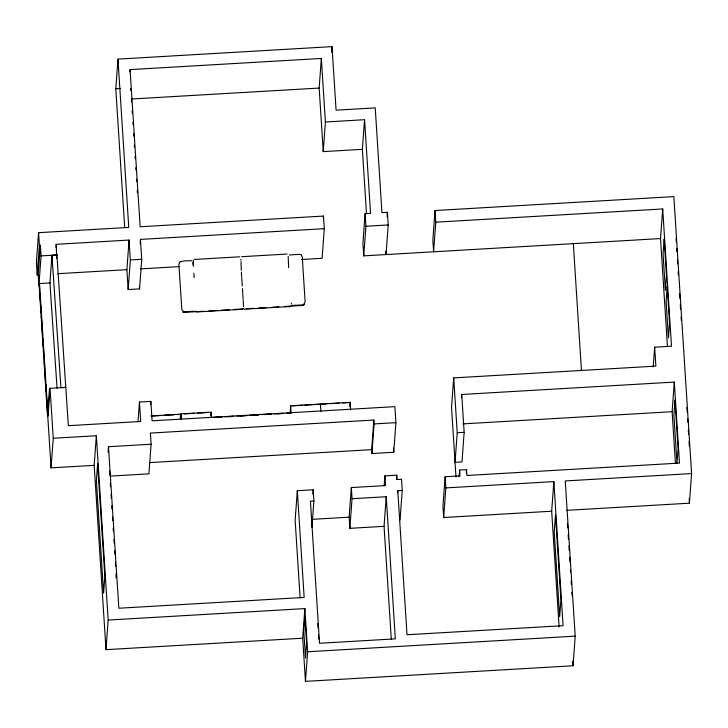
<?xml version="1.0" encoding="UTF-8"?>
<svg xmlns="http://www.w3.org/2000/svg" width="728" height="728" viewBox="0 0 728 728"><rect width="100%" height="100%" fill="white"/><g stroke="black" fill="none" stroke-linecap="round" stroke-linejoin="round"><path stroke-width="1.09" d="M291.364 303.94L291.337 303.185M385.831 251.415L386.031 254.563L388.206 224.952L387.396 212.339L381.945 212.658L375.229 107.89L336.09 110.174L332.014 46.628L117.963 59.114L128.756 227.418L38.575 232.678L36.4 262.289L37.21 274.902L38.202 274.847L40.377 245.236L39.385 245.291L37.21 274.902M39.667 290.017L39.376 285.485L38.884 285.512L41.059 255.901L40.377 245.236M110.802 476.067L148.931 473.846L151.106 444.235L150.387 433.078L373.855 420.047L371.68 449.658L371.926 453.535L393.73 452.27L395.905 422.659L394.876 406.652L152.088 420.802L150.842 401.401L139.448 402.065L140.695 421.466L68.35 425.689L56.911 254.982L51.961 255.282L49.923 283.055L57.057 388.288M55.983 247.602L56.229 244.308L129.065 240.058L130.339 259.951L128.164 289.562L139.558 288.898L141.733 259.286L140.458 239.394L324.288 228.683L323.478 216.07L140.149 226.754L130.075 69.606L321.339 58.449L325.407 121.995L323.232 151.606L362.38 149.322L364.555 119.711L325.407 121.995M56.666 258.304L56.229 244.308M53.244 438.247L96.351 435.735L94.176 465.347L51.069 467.858L53.244 438.247L50.041 388.288L48.012 415.961L47.511 415.988L49.54 388.324L65.893 387.369L60.943 387.669L51.961 255.282M124.697 227.664L115.788 88.725L117.963 59.114M129.921 71.799L130.075 69.606M108.09 452.197L108.49 446.719L151.106 444.235M128.164 289.562L126.89 269.669L129.065 240.058M108.163 620.056L304.868 608.59L302.693 638.201L105.988 649.667L108.163 620.056L96.351 435.735M140.14 243.78L140.458 239.394M116.08 577.795L116.098 573.282M138.002 421.803L139.448 402.065M150.605 404.695L150.842 401.401M180.289 418.545L180.608 414.196L150.878 415.925M180.835 419.319L181.236 413.877L210.974 412.148L211.32 417.535M193.093 264.601L193.393 260.515M210.729 415.415L210.974 412.148M290.099 413.413L290.663 405.787L350.132 402.32L350.614 409.864M323.232 151.606L319.164 88.061L321.339 58.449M304.058 304.695L303.576 305.405L284.448 306.524M311.957 527.272L313.886 500.955L313.167 489.798L297.315 490.718L295.14 520.329L300.109 597.834M331.613 52.116L332.014 46.628M323.314 218.263L323.478 216.07M324.288 228.683L322.113 258.294L301.683 259.486M312.849 494.185L313.167 489.798M435.026 210.538L435.772 222.186L433.597 251.797L432.851 240.149L435.026 210.538L673.846 196.615L691.6 473.582L565.256 480.944L575.202 636.154L573.027 665.765L305.46 681.372L307.635 651.76L304.868 608.59M349.804 406.679L350.132 402.32M364.555 119.711L370.552 213.322L365.101 213.641L362.926 243.252L363.736 255.865L660.533 238.566L662.707 208.954L435.772 222.186M363.736 255.865L365.911 226.253L365.101 213.641M349.868 528.337L352.043 498.725L386.231 496.733L384.056 526.344L349.868 528.337L349.149 517.18L351.324 487.569L385.512 485.576L384.894 475.875L396.778 475.184L397.06 479.552L401.519 479.288L402.238 490.445L400.063 520.056M387.078 216.726L387.396 212.339M371.926 453.535L374.101 423.924L373.855 420.047M384.166 485.749L384.894 475.875M396.46 479.57L396.778 475.184M397.615 492.901L397.779 490.708L402.238 490.445M461.488 397.77L461.734 394.476L674.301 382.082L679.488 463.09L466.921 475.475L466.548 469.66L459.614 470.06L459.987 475.885L445.127 476.749L442.952 506.36L443.661 517.517L551.678 511.22L553.853 481.608L445.836 487.906L443.661 517.517M662.707 208.954L671.498 346.219L654.654 347.201L655.864 366.12L453.708 377.905L451.533 407.516L455.992 477.04M453.708 377.905L457.22 432.714L455.046 462.326L461.98 461.925L464.155 432.305L461.734 394.476M459.131 476.64L459.614 470.06M466.311 472.945L466.548 469.66M653.207 366.939L654.654 347.201M675.438 463.445L672.126 411.693L674.301 382.082M566.457 510.355L689.425 503.194L691.6 473.582M243.325 308.499L243.498 308.49M291.154 305.696L291.2 305.423M180.144 261.78L184.111 260.915L191.855 260.697M292.156 305.414L302.448 304.923L303.967 304.222M303.94 304.259L305.132 301.765L302.238 256.656L301.374 255.037M179.953 261.989L178.87 264.082L181.854 309.8L183.993 311.793L193.775 311.266M289.389 254.991L299.745 254.299L301.31 254.973M115.788 88.725L120.32 88.461M131.295 99.017L319.164 88.061M365.911 226.253L388.206 224.952M41.059 255.901L57.412 254.946M130.339 259.951L141.733 259.286M194.321 259.45L239.694 256.811M241.651 256.693L287.032 254.045M57.412 273.719L126.89 269.669M140.559 268.878L179.133 266.63M50.496 282.91L39.03 283.574L47.511 415.988M203.431 311.247L183.174 312.43L182.646 311.975M209.054 310.92L216.926 310.465M221.43 310.201L229.311 309.737M233.806 309.473L243.935 308.89M246.182 308.754L254.063 308.299M258.567 308.035L266.439 307.571M272.072 307.243L278.815 306.852M196.678 311.975L242.506 309.3M244.49 309.191L290.326 306.515M292.702 405.86L302.73 405.278M304.959 405.15L314.978 404.568M317.208 404.431L319.437 404.304M321.321 404.195L326.89 403.867M330.239 403.676L339.148 403.157M342.488 402.957L349.167 402.575M184.393 413.886L194.422 413.304M197.761 413.104L206.67 412.585M151.806 416.07L160.715 415.542M164.055 415.351L174.083 414.769M177.423 414.569L179.652 414.441M211.994 417.49L222.186 416.889M224.452 416.762L233.506 416.234M236.909 416.034L245.964 415.506M249.367 415.306L258.431 414.778M261.825 414.578L270.889 414.05M274.283 413.859L283.347 413.331M286.741 413.131L290.135 412.931M215.033 417.49L221.649 417.126M227.1 416.807L233.715 416.407M240.067 416.034L246.883 415.652M252.962 415.306L258.631 414.951M265.065 414.578L271.69 414.214M277.141 413.895L283.738 413.486M374.101 423.924L395.905 422.659M462.953 423.887L672.126 411.693M457.22 432.714L464.155 432.305M149.349 462.617L371.68 449.658M313.886 500.955L310.419 501.155L319.528 643.27L395.331 638.856L386.231 496.733M312.121 519.346L349.149 517.18M307.635 651.76L575.202 636.154M289.271 306.916L288.943 306.242M195.677 311.256L195.605 311.002M193.047 262.162L193.421 266.403M288.179 256.493L288.634 267.558M240.841 259.25L240.904 260.187M241.368 272.29L241.669 276.695M241.732 277.596L242.278 285.895M676.039 238.511L676.257 241.814M676.676 248.43L676.894 251.742M677.386 259.45L677.668 263.864M678.159 271.58L678.378 274.884M679.588 293.757L679.87 298.171M680.289 304.786L680.571 309.191M681.071 316.908L681.281 320.22M686.868 407.443L687.159 411.957M687.596 418.718L687.805 422.104M688.315 430.002L688.606 434.516M689.043 441.277L689.325 445.791M689.134 498.653L689.425 503.194M660.533 238.566L667.44 346.337M573.327 243.643L581.445 370.406M567.449 523.359L567.74 527.891M568.177 534.68L568.468 539.211M568.905 546L569.187 550.523M569.624 557.32L569.915 561.843M570.424 569.769L570.57 572.026M571.152 581.081L571.371 584.475M571.871 592.401L572.09 595.795M572.736 661.233L573.027 665.765M553.853 481.608L563.09 625.67L407.007 634.761L397.779 490.708M551.678 511.22L559.095 626.917M445.127 476.749L445.836 487.906M393.457 448.002L393.73 452.27M362.38 149.322L366.493 213.613M384.056 526.344L391.282 639.139M351.324 487.569L352.043 498.725M320.393 404.058L320.875 411.602M317.772 623.587L318.054 628.027M318.482 634.698L318.773 639.148M297.315 490.718L304.158 597.433L118.846 608.235L108.49 446.719M290.663 405.787L291.145 413.331M302.693 638.201L305.46 681.372M242.46 288.697L243.116 299.135M193.848 273.173L194.139 277.677M181.236 413.877L181.581 419.264M180.608 414.196L180.953 419.583M130.694 88.443L130.84 90.709M131.422 99.782L131.568 102.047M132.15 111.111L132.296 113.377M132.878 122.45L133.024 124.716M133.597 133.779L133.743 136.054M134.325 145.118L134.471 147.384M135.053 156.456L135.199 158.722M135.781 167.786L135.927 170.061M136.509 179.124L136.655 181.39M137.237 190.463L137.383 192.729M139.421 286.686L139.558 288.898M109.537 470.88L109.819 475.384M110.328 483.255L110.547 486.632M111.047 494.512L111.266 497.888M111.766 505.76L111.985 509.136M112.494 517.016L112.704 520.393M113.213 528.273L113.432 531.649M113.932 539.521L114.15 542.897M114.651 550.778L114.869 554.154M115.379 562.025L115.661 566.53M94.176 465.347L105.988 649.667M38.575 232.678L39.385 245.291M39.521 283.547L48.012 415.961M39.885 293.411L40.395 301.346M40.613 304.741L41.123 312.676M41.341 316.07L41.851 323.996M42.06 327.4L42.57 335.326M42.788 338.729L43.298 346.655M43.516 350.05L44.026 357.985M44.244 361.379L44.754 369.314M44.972 372.709L45.473 380.635M45.691 384.038L46.201 391.964M46.419 395.368L46.929 403.294M47.147 406.688L51.069 467.858M38.202 274.847L38.884 285.512M241.004 261.634L241.296 270.316M243.17 300.091L243.543 306.652M97.634 463.681L96.387 480.626L103.603 593.193L104.85 576.239L97.634 463.681M304.886 616.525L303.804 631.331L305.505 658.012L306.597 643.206L304.886 616.525M555.473 514.978L554.236 531.822L559.677 616.707L560.915 599.854L555.473 514.978M664.154 239.203L663.062 254.008L665.392 290.39L666.484 275.584L664.154 239.203M667.194 286.741L666.111 301.547L668.44 337.919L669.533 323.114L667.194 286.741M674.965 400.209L673.882 415.015L676.985 463.518L678.077 448.712L674.965 400.209"/></g></svg>
